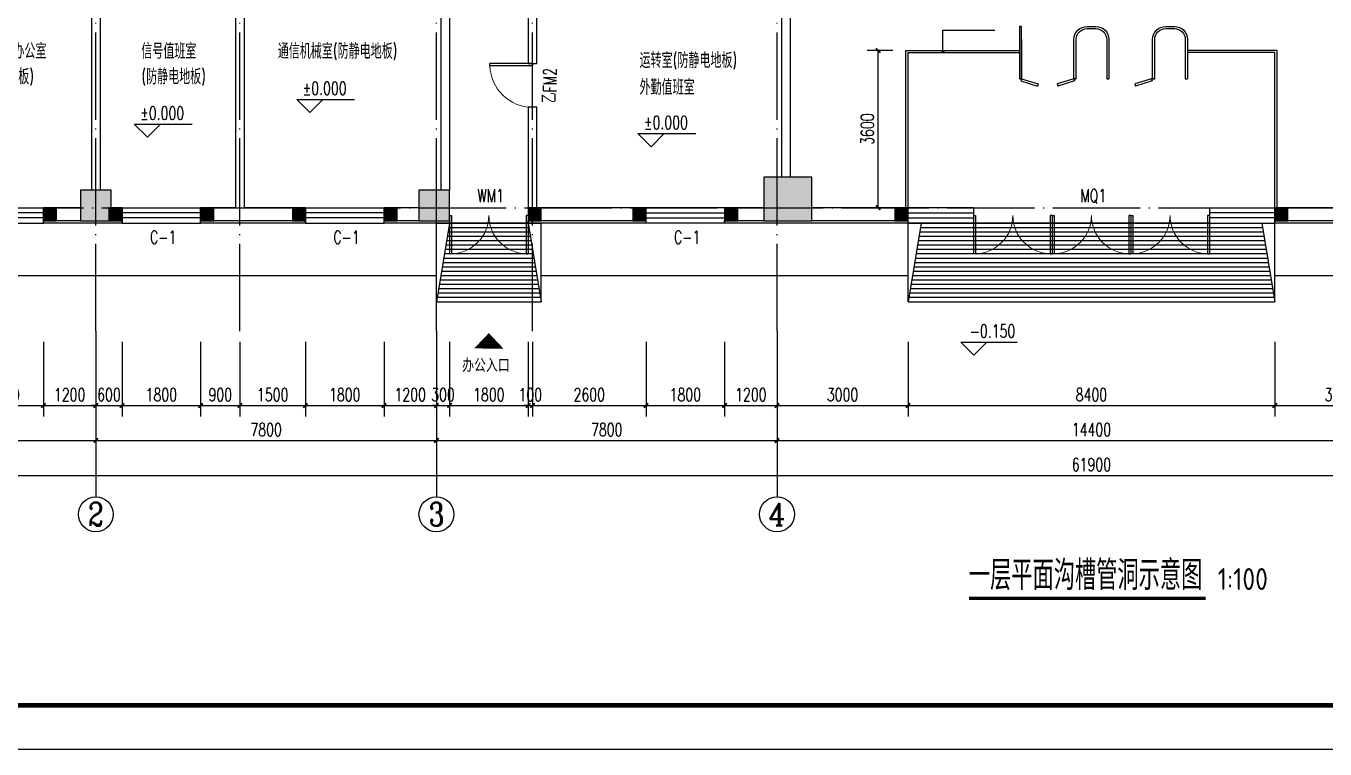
# Model space of a CAD drawing. Extents: x 63793 to 231107, y 20849 to 337643.
# Drawn here: x 149199 to 178948, y 252050 to 268599 of the extents above; entities that cross this region are included whole.
import ezdxf
from ezdxf.enums import TextEntityAlignment as Align

# ---------------------------------------------------------------- set-up
doc = ezdxf.new("R2010")
doc.units = 0
doc.header["$LTSCALE"] = 1000
doc.header["$MEASUREMENT"] = 0
doc.linetypes.add('DASH', pattern=[0.35, 0.25, -0.1])
doc.linetypes.add('DOTE', pattern=[2.42, 2, -0.2, 0.02, -0.2])
for name, color, linetype in [('AXIS', 3, 'Continuous'), ('AXIS_TEXT', 7, 'Continuous'), ('COLUMN', 2, 'Continuous'), ('DIM_ELEV', 3, 'Continuous'), ('DIM_LEAD', 3, 'Continuous'), ('DIM_SYMB', 3, 'Continuous'), ('DOTE', 1, 'DOTE'), ('HX', 1, 'Continuous'), ('PUB_DIM', 3, 'Continuous'), ('PUB_HATCH', 8, 'Continuous'), ('PUB_TEXT', 7, 'Continuous'), ('PUB_TITLE', 4, 'Continuous'), ('SURFACE', 6, 'Continuous'), ('WALL', 2, 'Continuous'), ('WINDOW', 4, 'Continuous'), ('WINDOW_TEXT', 7, 'Continuous')]:
    doc.layers.add(name, color=color, linetype=linetype)
doc.styles.add('_TCH_AXIS', font='COMPLEX', dxfattribs={"bigfont": 'GBCBIG'})
doc.styles.add('_TCH_DIM', font='SIMPLEX', dxfattribs={"bigfont": 'GBCBIG'})
doc.styles.add('_TCH_DIM_T3', font='SIMPLEX', dxfattribs={"width": 0.705882, "bigfont": 'GBCBIG'})
doc.styles.add('_TCH_WINDOW', font='SIMPLEX', dxfattribs={"height": 3.5, "bigfont": 'GBCBIG'})
doc.styles.add('COMPLEX', font='COMPLEX')
doc.styles.get("Standard").update_dxf_attribs({"font": 'gbenor.shx', "bigfont": 'gbcbig.shx'})
doc.styles.add('TXT', font='SimSun.ttf', dxfattribs={"width": 0.75})
doc.dimstyles.new('_TCH_ARCH&&100', dxfattribs={"dimtxt": 297.5, "dimasz": 100, "dimexe": 250, "dimexo": 300, "dimgap": 100, "dimtad": 1, "dimdec": 0, "dimzin": 0, "dimdsep": 46, "dimtxsty": '_TCH_DIM_T3', "dimblk": 'ARCHTICK', "dimcen": 0.09, "dimclrt": 7, "dimazin": 2, "dimtfac": 1, "dimtdec": 0, "dimtix": 1, "dimtmove": 2, "dimatfit": 3, "dimfxl": 0, "dimtolj": 1, "dimtzin": 0, "dimarcsym": 0})

# ---------------------------------------------------------------- blocks, each defined once
blk = doc.blocks.new('A$C3B206A9B')
at = {"layer": 'HX'}
blk.add_lwpolyline([(597, 0, 0, 1200, 0), (600, 631, 1200, 1200, 0)], format="xyseb", dxfattribs=at)
blk = doc.blocks.new('_ArchTick')
at = {"color": 0, "linetype": 'ByBlock', "const_width": 0.4}
blk.add_lwpolyline([(-0.5, -0.5), (0.5, 0.5)], dxfattribs=at)
blk = doc.blocks.new('*D1626')
at = {"layer": 'Defpoints', "color": 0, "transparency": 16777216}
for p in [(168716, 268039), (169349, 268039), (169349, 264439)]:
    blk.add_point(p, dxfattribs=at)
at = {"layer": 'PUB_DIM', "color": 0, "lineweight": -2, "transparency": 16777216}
for p, q in [((169049, 268039), (168466, 268039)), ((168716, 264439), (168716, 268039)), ((169049, 264439), (168466, 264439))]:
    blk.add_line(p, q, dxfattribs=at)
at = {"layer": 'PUB_DIM', "color": 0, "lineweight": -2, "transparency": 16777216, "xscale": 100, "yscale": 100, "zscale": 100}
for p, rotation in [((168716, 268039), 90), ((168716, 264439), 270)]:
    blk.add_blockref('_ArchTick', p, dxfattribs=dict(at, rotation=rotation))
at = {"layer": 'PUB_DIM', "color": 7, "transparency": 16777216, "insert": (168467, 266239), "char_height": 297.5, "attachment_point": 5, "rotation": 90, "style": '_TCH_DIM_T3'}
blk.add_mtext('\\A1;3600', dxfattribs=at)
blk = doc.blocks.new('*D232')
at = {"layer": 'Defpoints', "color": 0, "transparency": 16777216}
for p in [(177799, 261667), (180799, 261667), (180799, 259913)]:
    blk.add_point(p, dxfattribs=at)
at = {"layer": 'PUB_DIM', "color": 0, "lineweight": -2, "transparency": 16777216}
for p, q in [((177799, 261367), (177799, 259663)), ((180799, 261367), (180799, 259663)), ((177799, 259913), (180799, 259913))]:
    blk.add_line(p, q, dxfattribs=at)
at = {"layer": 'PUB_DIM', "color": 0, "lineweight": -2, "transparency": 16777216, "xscale": 100, "yscale": 100, "zscale": 100, "rotation": 180}
blk.add_blockref('_ArchTick', (177799, 259913), dxfattribs=at)
at = {"layer": 'PUB_DIM', "color": 0, "lineweight": -2, "transparency": 16777216, "xscale": 100, "yscale": 100, "zscale": 100}
blk.add_blockref('_ArchTick', (180799, 259913), dxfattribs=at)
at = {"layer": 'PUB_DIM', "color": 7, "transparency": 16777216, "insert": (179299, 260161), "char_height": 297.5, "attachment_point": 5, "style": '_TCH_DIM_T3'}
blk.add_mtext('\\A1;3000', dxfattribs=at)
blk = doc.blocks.new('*D233')
at = {"layer": 'Defpoints', "color": 0, "transparency": 16777216}
for p in [(169399, 261667), (177799, 261667), (177799, 259913)]:
    blk.add_point(p, dxfattribs=at)
at = {"layer": 'PUB_DIM', "color": 0, "lineweight": -2, "transparency": 16777216}
for p, q in [((169399, 261367), (169399, 259663)), ((177799, 261367), (177799, 259663)), ((169399, 259913), (177799, 259913))]:
    blk.add_line(p, q, dxfattribs=at)
at = {"layer": 'PUB_DIM', "color": 0, "lineweight": -2, "transparency": 16777216, "xscale": 100, "yscale": 100, "zscale": 100, "rotation": 180}
blk.add_blockref('_ArchTick', (169399, 259913), dxfattribs=at)
at = {"layer": 'PUB_DIM', "color": 0, "lineweight": -2, "transparency": 16777216, "xscale": 100, "yscale": 100, "zscale": 100}
blk.add_blockref('_ArchTick', (177799, 259913), dxfattribs=at)
at = {"layer": 'PUB_DIM', "color": 7, "transparency": 16777216, "insert": (173599, 260161), "char_height": 297.5, "attachment_point": 5, "style": '_TCH_DIM_T3'}
blk.add_mtext('\\A1;8400', dxfattribs=at)
blk = doc.blocks.new('*D234')
at = {"layer": 'Defpoints', "color": 0, "transparency": 16777216}
for p in [(166399, 261667), (169399, 261667), (169399, 259913)]:
    blk.add_point(p, dxfattribs=at)
at = {"layer": 'PUB_DIM', "color": 0, "lineweight": -2, "transparency": 16777216}
for p, q in [((166399, 261367), (166399, 259663)), ((169399, 261367), (169399, 259663)), ((166399, 259913), (169399, 259913))]:
    blk.add_line(p, q, dxfattribs=at)
at = {"layer": 'PUB_DIM', "color": 0, "lineweight": -2, "transparency": 16777216, "xscale": 100, "yscale": 100, "zscale": 100, "rotation": 180}
blk.add_blockref('_ArchTick', (166399, 259913), dxfattribs=at)
at = {"layer": 'PUB_DIM', "color": 0, "lineweight": -2, "transparency": 16777216, "xscale": 100, "yscale": 100, "zscale": 100}
blk.add_blockref('_ArchTick', (169399, 259913), dxfattribs=at)
at = {"layer": 'PUB_DIM', "color": 7, "transparency": 16777216, "insert": (167899, 260161), "char_height": 297.5, "attachment_point": 5, "style": '_TCH_DIM_T3'}
blk.add_mtext('\\A1;3000', dxfattribs=at)
blk = doc.blocks.new('*D235')
at = {"layer": 'Defpoints', "color": 0, "transparency": 16777216}
for p in [(165199, 261667), (166399, 261667), (166399, 259913)]:
    blk.add_point(p, dxfattribs=at)
at = {"layer": 'PUB_DIM', "color": 0, "lineweight": -2, "transparency": 16777216}
for p, q in [((165199, 261367), (165199, 259663)), ((166399, 261367), (166399, 259663)), ((165199, 259913), (166399, 259913))]:
    blk.add_line(p, q, dxfattribs=at)
at = {"layer": 'PUB_DIM', "color": 0, "lineweight": -2, "transparency": 16777216, "xscale": 100, "yscale": 100, "zscale": 100, "rotation": 180}
blk.add_blockref('_ArchTick', (165199, 259913), dxfattribs=at)
at = {"layer": 'PUB_DIM', "color": 0, "lineweight": -2, "transparency": 16777216, "xscale": 100, "yscale": 100, "zscale": 100}
blk.add_blockref('_ArchTick', (166399, 259913), dxfattribs=at)
at = {"layer": 'PUB_DIM', "color": 7, "transparency": 16777216, "insert": (165799, 260161), "char_height": 297.5, "attachment_point": 5, "style": '_TCH_DIM_T3'}
blk.add_mtext('\\A1;1200', dxfattribs=at)
blk = doc.blocks.new('*D236')
at = {"layer": 'Defpoints', "color": 0, "transparency": 16777216}
for p in [(163399, 261667), (165199, 261667), (165199, 259913)]:
    blk.add_point(p, dxfattribs=at)
at = {"layer": 'PUB_DIM', "color": 0, "lineweight": -2, "transparency": 16777216}
for p, q in [((163399, 261367), (163399, 259663)), ((165199, 261367), (165199, 259663)), ((163399, 259913), (165199, 259913))]:
    blk.add_line(p, q, dxfattribs=at)
at = {"layer": 'PUB_DIM', "color": 0, "lineweight": -2, "transparency": 16777216, "xscale": 100, "yscale": 100, "zscale": 100, "rotation": 180}
blk.add_blockref('_ArchTick', (163399, 259913), dxfattribs=at)
at = {"layer": 'PUB_DIM', "color": 0, "lineweight": -2, "transparency": 16777216, "xscale": 100, "yscale": 100, "zscale": 100}
blk.add_blockref('_ArchTick', (165199, 259913), dxfattribs=at)
at = {"layer": 'PUB_DIM', "color": 7, "transparency": 16777216, "insert": (164299, 260161), "char_height": 297.5, "attachment_point": 5, "style": '_TCH_DIM_T3'}
blk.add_mtext('\\A1;1800', dxfattribs=at)
blk = doc.blocks.new('*D237')
at = {"layer": 'Defpoints', "color": 0, "transparency": 16777216}
for p in [(160799, 261667), (163399, 261667), (163399, 259913)]:
    blk.add_point(p, dxfattribs=at)
at = {"layer": 'PUB_DIM', "color": 0, "lineweight": -2, "transparency": 16777216}
for p, q in [((160799, 261367), (160799, 259663)), ((163399, 261367), (163399, 259663)), ((160799, 259913), (163399, 259913))]:
    blk.add_line(p, q, dxfattribs=at)
at = {"layer": 'PUB_DIM', "color": 0, "lineweight": -2, "transparency": 16777216, "xscale": 100, "yscale": 100, "zscale": 100, "rotation": 180}
blk.add_blockref('_ArchTick', (160799, 259913), dxfattribs=at)
at = {"layer": 'PUB_DIM', "color": 0, "lineweight": -2, "transparency": 16777216, "xscale": 100, "yscale": 100, "zscale": 100}
blk.add_blockref('_ArchTick', (163399, 259913), dxfattribs=at)
at = {"layer": 'PUB_DIM', "color": 7, "transparency": 16777216, "insert": (162099, 260161), "char_height": 297.5, "attachment_point": 5, "style": '_TCH_DIM_T3'}
blk.add_mtext('\\A1;2600', dxfattribs=at)
blk = doc.blocks.new('*D238')
at = {"layer": 'Defpoints', "color": 0, "transparency": 16777216}
for p in [(160699, 261667), (160799, 261667), (160799, 259913)]:
    blk.add_point(p, dxfattribs=at)
at = {"layer": 'PUB_DIM', "color": 0, "lineweight": -2, "transparency": 16777216}
for p, q in [((160699, 261367), (160699, 259663)), ((160799, 261367), (160799, 259663)), ((160699, 259913), (160599, 259913)), ((160699, 259913), (160799, 259913)), ((160799, 259913), (160899, 259913))]:
    blk.add_line(p, q, dxfattribs=at)
at = {"layer": 'PUB_DIM', "color": 0, "lineweight": -2, "transparency": 16777216, "xscale": 100, "yscale": 100, "zscale": 100}
blk.add_blockref('_ArchTick', (160699, 259913), dxfattribs=at)
at = {"layer": 'PUB_DIM', "color": 0, "lineweight": -2, "transparency": 16777216, "xscale": 100, "yscale": 100, "zscale": 100, "rotation": 180}
blk.add_blockref('_ArchTick', (160799, 259913), dxfattribs=at)
at = {"layer": 'PUB_DIM', "color": 7, "transparency": 16777216, "insert": (160749, 260161), "char_height": 297.5, "attachment_point": 5, "style": '_TCH_DIM_T3'}
blk.add_mtext('\\A1;100', dxfattribs=at)
blk = doc.blocks.new('*D239')
at = {"layer": 'Defpoints', "color": 0, "transparency": 16777216}
for p in [(158899, 261667), (160699, 261667), (160699, 259913)]:
    blk.add_point(p, dxfattribs=at)
at = {"layer": 'PUB_DIM', "color": 0, "lineweight": -2, "transparency": 16777216}
for p, q in [((158899, 261367), (158899, 259663)), ((160699, 261367), (160699, 259663)), ((158899, 259913), (160699, 259913))]:
    blk.add_line(p, q, dxfattribs=at)
at = {"layer": 'PUB_DIM', "color": 0, "lineweight": -2, "transparency": 16777216, "xscale": 100, "yscale": 100, "zscale": 100, "rotation": 180}
blk.add_blockref('_ArchTick', (158899, 259913), dxfattribs=at)
at = {"layer": 'PUB_DIM', "color": 0, "lineweight": -2, "transparency": 16777216, "xscale": 100, "yscale": 100, "zscale": 100}
blk.add_blockref('_ArchTick', (160699, 259913), dxfattribs=at)
at = {"layer": 'PUB_DIM', "color": 7, "transparency": 16777216, "insert": (159799, 260161), "char_height": 297.5, "attachment_point": 5, "style": '_TCH_DIM_T3'}
blk.add_mtext('\\A1;1800', dxfattribs=at)
blk = doc.blocks.new('*D240')
at = {"layer": 'Defpoints', "color": 0, "transparency": 16777216}
for p in [(158599, 261667), (158899, 261667), (158899, 259913)]:
    blk.add_point(p, dxfattribs=at)
at = {"layer": 'PUB_DIM', "color": 0, "lineweight": -2, "transparency": 16777216}
for p, q in [((158599, 261367), (158599, 259663)), ((158899, 261367), (158899, 259663)), ((158599, 259913), (158499, 259913)), ((158599, 259913), (158899, 259913)), ((158899, 259913), (158999, 259913))]:
    blk.add_line(p, q, dxfattribs=at)
at = {"layer": 'PUB_DIM', "color": 0, "lineweight": -2, "transparency": 16777216, "xscale": 100, "yscale": 100, "zscale": 100}
blk.add_blockref('_ArchTick', (158599, 259913), dxfattribs=at)
at = {"layer": 'PUB_DIM', "color": 0, "lineweight": -2, "transparency": 16777216, "xscale": 100, "yscale": 100, "zscale": 100, "rotation": 180}
blk.add_blockref('_ArchTick', (158899, 259913), dxfattribs=at)
at = {"layer": 'PUB_DIM', "color": 7, "transparency": 16777216, "insert": (158749, 260161), "char_height": 297.5, "attachment_point": 5, "style": '_TCH_DIM_T3'}
blk.add_mtext('\\A1;300', dxfattribs=at)
blk = doc.blocks.new('*D241')
at = {"layer": 'Defpoints', "color": 0, "transparency": 16777216}
for p in [(157399, 261667), (158599, 261667), (158599, 259913)]:
    blk.add_point(p, dxfattribs=at)
at = {"layer": 'PUB_DIM', "color": 0, "lineweight": -2, "transparency": 16777216}
for p, q in [((157399, 261367), (157399, 259663)), ((158599, 261367), (158599, 259663)), ((157399, 259913), (158599, 259913))]:
    blk.add_line(p, q, dxfattribs=at)
at = {"layer": 'PUB_DIM', "color": 0, "lineweight": -2, "transparency": 16777216, "xscale": 100, "yscale": 100, "zscale": 100, "rotation": 180}
blk.add_blockref('_ArchTick', (157399, 259913), dxfattribs=at)
at = {"layer": 'PUB_DIM', "color": 0, "lineweight": -2, "transparency": 16777216, "xscale": 100, "yscale": 100, "zscale": 100}
blk.add_blockref('_ArchTick', (158599, 259913), dxfattribs=at)
at = {"layer": 'PUB_DIM', "color": 7, "transparency": 16777216, "insert": (157999, 260161), "char_height": 297.5, "attachment_point": 5, "style": '_TCH_DIM_T3'}
blk.add_mtext('\\A1;1200', dxfattribs=at)
blk = doc.blocks.new('*D242')
at = {"layer": 'Defpoints', "color": 0, "transparency": 16777216}
for p in [(155599, 261667), (157399, 261667), (157399, 259913)]:
    blk.add_point(p, dxfattribs=at)
at = {"layer": 'PUB_DIM', "color": 0, "lineweight": -2, "transparency": 16777216}
for p, q in [((155599, 261367), (155599, 259663)), ((157399, 261367), (157399, 259663)), ((155599, 259913), (157399, 259913))]:
    blk.add_line(p, q, dxfattribs=at)
at = {"layer": 'PUB_DIM', "color": 0, "lineweight": -2, "transparency": 16777216, "xscale": 100, "yscale": 100, "zscale": 100, "rotation": 180}
blk.add_blockref('_ArchTick', (155599, 259913), dxfattribs=at)
at = {"layer": 'PUB_DIM', "color": 0, "lineweight": -2, "transparency": 16777216, "xscale": 100, "yscale": 100, "zscale": 100}
blk.add_blockref('_ArchTick', (157399, 259913), dxfattribs=at)
at = {"layer": 'PUB_DIM', "color": 7, "transparency": 16777216, "insert": (156499, 260161), "char_height": 297.5, "attachment_point": 5, "style": '_TCH_DIM_T3'}
blk.add_mtext('\\A1;1800', dxfattribs=at)
blk = doc.blocks.new('*D243')
at = {"layer": 'Defpoints', "color": 0, "transparency": 16777216}
for p in [(154099, 261667), (155599, 261667), (155599, 259913)]:
    blk.add_point(p, dxfattribs=at)
at = {"layer": 'PUB_DIM', "color": 0, "lineweight": -2, "transparency": 16777216}
for p, q in [((154099, 261367), (154099, 259663)), ((155599, 261367), (155599, 259663)), ((154099, 259913), (155599, 259913))]:
    blk.add_line(p, q, dxfattribs=at)
at = {"layer": 'PUB_DIM', "color": 0, "lineweight": -2, "transparency": 16777216, "xscale": 100, "yscale": 100, "zscale": 100, "rotation": 180}
blk.add_blockref('_ArchTick', (154099, 259913), dxfattribs=at)
at = {"layer": 'PUB_DIM', "color": 0, "lineweight": -2, "transparency": 16777216, "xscale": 100, "yscale": 100, "zscale": 100}
blk.add_blockref('_ArchTick', (155599, 259913), dxfattribs=at)
at = {"layer": 'PUB_DIM', "color": 7, "transparency": 16777216, "insert": (154849, 260161), "char_height": 297.5, "attachment_point": 5, "style": '_TCH_DIM_T3'}
blk.add_mtext('\\A1;1500', dxfattribs=at)
blk = doc.blocks.new('*D244')
at = {"layer": 'Defpoints', "color": 0, "transparency": 16777216}
for p in [(153199, 261667), (154099, 261667), (154099, 259913)]:
    blk.add_point(p, dxfattribs=at)
at = {"layer": 'PUB_DIM', "color": 0, "lineweight": -2, "transparency": 16777216}
for p, q in [((153199, 261367), (153199, 259663)), ((154099, 261367), (154099, 259663)), ((153199, 259913), (154099, 259913))]:
    blk.add_line(p, q, dxfattribs=at)
at = {"layer": 'PUB_DIM', "color": 0, "lineweight": -2, "transparency": 16777216, "xscale": 100, "yscale": 100, "zscale": 100, "rotation": 180}
blk.add_blockref('_ArchTick', (153199, 259913), dxfattribs=at)
at = {"layer": 'PUB_DIM', "color": 0, "lineweight": -2, "transparency": 16777216, "xscale": 100, "yscale": 100, "zscale": 100}
blk.add_blockref('_ArchTick', (154099, 259913), dxfattribs=at)
at = {"layer": 'PUB_DIM', "color": 7, "transparency": 16777216, "insert": (153649, 260161), "char_height": 297.5, "attachment_point": 5, "style": '_TCH_DIM_T3'}
blk.add_mtext('\\A1;900', dxfattribs=at)
blk = doc.blocks.new('*D245')
at = {"layer": 'Defpoints', "color": 0, "transparency": 16777216}
for p in [(151399, 261667), (153199, 261667), (153199, 259913)]:
    blk.add_point(p, dxfattribs=at)
at = {"layer": 'PUB_DIM', "color": 0, "lineweight": -2, "transparency": 16777216}
for p, q in [((151399, 261367), (151399, 259663)), ((153199, 261367), (153199, 259663)), ((151399, 259913), (153199, 259913))]:
    blk.add_line(p, q, dxfattribs=at)
at = {"layer": 'PUB_DIM', "color": 0, "lineweight": -2, "transparency": 16777216, "xscale": 100, "yscale": 100, "zscale": 100, "rotation": 180}
blk.add_blockref('_ArchTick', (151399, 259913), dxfattribs=at)
at = {"layer": 'PUB_DIM', "color": 0, "lineweight": -2, "transparency": 16777216, "xscale": 100, "yscale": 100, "zscale": 100}
blk.add_blockref('_ArchTick', (153199, 259913), dxfattribs=at)
at = {"layer": 'PUB_DIM', "color": 7, "transparency": 16777216, "insert": (152299, 260161), "char_height": 297.5, "attachment_point": 5, "style": '_TCH_DIM_T3'}
blk.add_mtext('\\A1;1800', dxfattribs=at)
blk = doc.blocks.new('*D246')
at = {"layer": 'Defpoints', "color": 0, "transparency": 16777216}
for p in [(150799, 261667), (151399, 261667), (151399, 259913)]:
    blk.add_point(p, dxfattribs=at)
at = {"layer": 'PUB_DIM', "color": 0, "lineweight": -2, "transparency": 16777216}
for p, q in [((150799, 261367), (150799, 259663)), ((151399, 261367), (151399, 259663)), ((150799, 259913), (150699, 259913)), ((150799, 259913), (151399, 259913)), ((151399, 259913), (151499, 259913))]:
    blk.add_line(p, q, dxfattribs=at)
at = {"layer": 'PUB_DIM', "color": 0, "lineweight": -2, "transparency": 16777216, "xscale": 100, "yscale": 100, "zscale": 100}
blk.add_blockref('_ArchTick', (150799, 259913), dxfattribs=at)
at = {"layer": 'PUB_DIM', "color": 0, "lineweight": -2, "transparency": 16777216, "xscale": 100, "yscale": 100, "zscale": 100, "rotation": 180}
blk.add_blockref('_ArchTick', (151399, 259913), dxfattribs=at)
at = {"layer": 'PUB_DIM', "color": 7, "transparency": 16777216, "insert": (151099, 260161), "char_height": 297.5, "attachment_point": 5, "style": '_TCH_DIM_T3'}
blk.add_mtext('\\A1;600', dxfattribs=at)
blk = doc.blocks.new('*D247')
at = {"layer": 'Defpoints', "color": 0, "transparency": 16777216}
for p in [(149599, 261667), (150799, 261667), (150799, 259913)]:
    blk.add_point(p, dxfattribs=at)
at = {"layer": 'PUB_DIM', "color": 0, "lineweight": -2, "transparency": 16777216}
for p, q in [((149599, 261367), (149599, 259663)), ((150799, 261367), (150799, 259663)), ((149599, 259913), (150799, 259913))]:
    blk.add_line(p, q, dxfattribs=at)
at = {"layer": 'PUB_DIM', "color": 0, "lineweight": -2, "transparency": 16777216, "xscale": 100, "yscale": 100, "zscale": 100, "rotation": 180}
blk.add_blockref('_ArchTick', (149599, 259913), dxfattribs=at)
at = {"layer": 'PUB_DIM', "color": 0, "lineweight": -2, "transparency": 16777216, "xscale": 100, "yscale": 100, "zscale": 100}
blk.add_blockref('_ArchTick', (150799, 259913), dxfattribs=at)
at = {"layer": 'PUB_DIM', "color": 7, "transparency": 16777216, "insert": (150199, 260161), "char_height": 297.5, "attachment_point": 5, "style": '_TCH_DIM_T3'}
blk.add_mtext('\\A1;1200', dxfattribs=at)
blk = doc.blocks.new('*D248')
at = {"layer": 'Defpoints', "color": 0, "transparency": 16777216}
for p in [(147799, 261667), (149599, 261667), (149599, 259913)]:
    blk.add_point(p, dxfattribs=at)
at = {"layer": 'PUB_DIM', "color": 0, "lineweight": -2, "transparency": 16777216}
for p, q in [((147799, 261367), (147799, 259663)), ((149599, 261367), (149599, 259663)), ((147799, 259913), (149599, 259913))]:
    blk.add_line(p, q, dxfattribs=at)
at = {"layer": 'PUB_DIM', "color": 0, "lineweight": -2, "transparency": 16777216, "xscale": 100, "yscale": 100, "zscale": 100, "rotation": 180}
blk.add_blockref('_ArchTick', (147799, 259913), dxfattribs=at)
at = {"layer": 'PUB_DIM', "color": 0, "lineweight": -2, "transparency": 16777216, "xscale": 100, "yscale": 100, "zscale": 100}
blk.add_blockref('_ArchTick', (149599, 259913), dxfattribs=at)
at = {"layer": 'PUB_DIM', "color": 7, "transparency": 16777216, "insert": (148699, 260161), "char_height": 297.5, "attachment_point": 5, "style": '_TCH_DIM_T3'}
blk.add_mtext('\\A1;1800', dxfattribs=at)
blk = doc.blocks.new('*D266')
at = {"layer": 'AXIS', "color": 0, "lineweight": -2, "transparency": 16777216}
for p, q in [((142999, 261313), (142999, 258863)), ((150799, 261313), (150799, 258863)), ((142999, 259113), (150799, 259113))]:
    blk.add_line(p, q, dxfattribs=at)
at = {"layer": 'Defpoints', "color": 0, "transparency": 16777216}
for p in [(142999, 261613), (150799, 261613), (150799, 259113)]:
    blk.add_point(p, dxfattribs=at)
at = {"layer": 'AXIS', "color": 0, "lineweight": -2, "transparency": 16777216, "xscale": 100, "yscale": 100, "zscale": 100, "rotation": 180}
blk.add_blockref('_ArchTick', (142999, 259113), dxfattribs=at)
at = {"layer": 'AXIS', "color": 0, "lineweight": -2, "transparency": 16777216, "xscale": 100, "yscale": 100, "zscale": 100}
blk.add_blockref('_ArchTick', (150799, 259113), dxfattribs=at)
at = {"layer": 'AXIS', "color": 7, "transparency": 16777216, "insert": (146899, 259361), "char_height": 297.5, "attachment_point": 5, "style": '_TCH_DIM_T3'}
blk.add_mtext('\\A1;7800', dxfattribs=at)
blk = doc.blocks.new('*D267')
at = {"layer": 'AXIS', "color": 0, "lineweight": -2, "transparency": 16777216}
for p, q in [((150799, 261313), (150799, 258863)), ((158599, 261313), (158599, 258863)), ((150799, 259113), (158599, 259113))]:
    blk.add_line(p, q, dxfattribs=at)
at = {"layer": 'Defpoints', "color": 0, "transparency": 16777216}
for p in [(150799, 261613), (158599, 261613), (158599, 259113)]:
    blk.add_point(p, dxfattribs=at)
at = {"layer": 'AXIS', "color": 0, "lineweight": -2, "transparency": 16777216, "xscale": 100, "yscale": 100, "zscale": 100, "rotation": 180}
blk.add_blockref('_ArchTick', (150799, 259113), dxfattribs=at)
at = {"layer": 'AXIS', "color": 0, "lineweight": -2, "transparency": 16777216, "xscale": 100, "yscale": 100, "zscale": 100}
blk.add_blockref('_ArchTick', (158599, 259113), dxfattribs=at)
at = {"layer": 'AXIS', "color": 7, "transparency": 16777216, "insert": (154699, 259361), "char_height": 297.5, "attachment_point": 5, "style": '_TCH_DIM_T3'}
blk.add_mtext('\\A1;7800', dxfattribs=at)
blk = doc.blocks.new('*D268')
at = {"layer": 'AXIS', "color": 0, "lineweight": -2, "transparency": 16777216}
for p, q in [((158599, 261313), (158599, 258863)), ((166399, 261313), (166399, 258863)), ((158599, 259113), (166399, 259113))]:
    blk.add_line(p, q, dxfattribs=at)
at = {"layer": 'Defpoints', "color": 0, "transparency": 16777216}
for p in [(158599, 261613), (166399, 261613), (166399, 259113)]:
    blk.add_point(p, dxfattribs=at)
at = {"layer": 'AXIS', "color": 0, "lineweight": -2, "transparency": 16777216, "xscale": 100, "yscale": 100, "zscale": 100, "rotation": 180}
blk.add_blockref('_ArchTick', (158599, 259113), dxfattribs=at)
at = {"layer": 'AXIS', "color": 0, "lineweight": -2, "transparency": 16777216, "xscale": 100, "yscale": 100, "zscale": 100}
blk.add_blockref('_ArchTick', (166399, 259113), dxfattribs=at)
at = {"layer": 'AXIS', "color": 7, "transparency": 16777216, "insert": (162499, 259361), "char_height": 297.5, "attachment_point": 5, "style": '_TCH_DIM_T3'}
blk.add_mtext('\\A1;7800', dxfattribs=at)
blk = doc.blocks.new('*D269')
at = {"layer": 'AXIS', "color": 0, "lineweight": -2, "transparency": 16777216}
for p, q in [((166399, 261313), (166399, 258863)), ((180799, 261313), (180799, 258863)), ((166399, 259113), (180799, 259113))]:
    blk.add_line(p, q, dxfattribs=at)
at = {"layer": 'Defpoints', "color": 0, "transparency": 16777216}
for p in [(166399, 261613), (180799, 261613), (180799, 259113)]:
    blk.add_point(p, dxfattribs=at)
at = {"layer": 'AXIS', "color": 0, "lineweight": -2, "transparency": 16777216, "xscale": 100, "yscale": 100, "zscale": 100, "rotation": 180}
blk.add_blockref('_ArchTick', (166399, 259113), dxfattribs=at)
at = {"layer": 'AXIS', "color": 0, "lineweight": -2, "transparency": 16777216, "xscale": 100, "yscale": 100, "zscale": 100}
blk.add_blockref('_ArchTick', (180799, 259113), dxfattribs=at)
at = {"layer": 'AXIS', "color": 7, "transparency": 16777216, "insert": (173599, 259361), "char_height": 297.5, "attachment_point": 5, "style": '_TCH_DIM_T3'}
blk.add_mtext('\\A1;14400', dxfattribs=at)
blk = doc.blocks.new('*D274')
at = {"layer": 'AXIS', "color": 0, "lineweight": -2, "transparency": 16777216}
for p, q in [((142649, 261313), (142649, 258063)), ((204549, 261313), (204549, 258063)), ((142649, 258313), (204549, 258313))]:
    blk.add_line(p, q, dxfattribs=at)
at = {"layer": 'Defpoints', "color": 0, "transparency": 16777216}
for p in [(142649, 261613), (204549, 261613), (204549, 258313)]:
    blk.add_point(p, dxfattribs=at)
at = {"layer": 'AXIS', "color": 0, "lineweight": -2, "transparency": 16777216, "xscale": 100, "yscale": 100, "zscale": 100, "rotation": 180}
blk.add_blockref('_ArchTick', (142649, 258313), dxfattribs=at)
at = {"layer": 'AXIS', "color": 0, "lineweight": -2, "transparency": 16777216, "xscale": 100, "yscale": 100, "zscale": 100}
blk.add_blockref('_ArchTick', (204549, 258313), dxfattribs=at)
at = {"layer": 'AXIS', "color": 7, "transparency": 16777216, "insert": (173599, 258561), "char_height": 297.5, "attachment_point": 5, "style": '_TCH_DIM_T3'}
blk.add_mtext('\\A1;61900', dxfattribs=at)
blk = doc.blocks.new('$WINLIB2D$00000001')
for p, q in [((-0.5, 0.5), (0.5, 0.5)), ((-0.5, 0.5), (-0.5, -0.5)), ((0.5, -0.5), (0.5, 0.5)), ((0.5, 0.167), (-0.5, 0.167)), ((0.5, -0.167), (-0.5, -0.167)), ((-0.5, -0.5), (0.5, -0.5))]:
    blk.add_line(p, q)
blk = doc.blocks.new('$DorLib2D$00000002')
for p, q in [((-0.5, 0), (-0.5, 0.4875)), ((-0.475, 0.4875), (-0.5, 0.4875)), ((-0.475, 0), (-0.475, 0.4875)), ((0.475, 0), (0.475, 0.4875)), ((0.475, 0.4875), (0.5, 0.4875)), ((0.5, 0), (0.5, 0.4875)), ((-0.5, 0), (-0.475, 0)), ((0.5, 0), (0.475, 0))]:
    blk.add_line(p, q)
at = {"lineweight": 13}
for centre, start, end in [((-0.4875, 0), 0, 88.53072), ((0.4875, 0), 91.46928, 180)]:
    blk.add_arc(centre, 0.4875, start, end, dxfattribs=at)
blk = doc.blocks.new('_FZH')
blk.add_lwpolyline([(-0.5, -0.5), (0.5, -0.5), (0.5, 0.5), (-0.5, 0.5)], close=True)
at = {"layer": 'PUB_HATCH'}
blk.add_solid([(-0.5, -0.5), (0.5, -0.5), (-0.5, 0.5), (0.5, 0.5)], dxfattribs=at)
blk = doc.blocks.new('$DorLib2D$00000001')
for p, q in [((0.45, 0.975), (0.5, 0.975)), ((0.45, 0), (0.45, 0.975)), ((0.5, 0), (0.5, 0.975)), ((0.5, 0), (0.45, 0))]:
    blk.add_line(p, q)
at = {"lineweight": 13}
blk.add_arc((0.475, 0), 0.975, 91.4693, 180, dxfattribs=at)
blk = doc.blocks.new('_AXISO')
blk.add_circle((0, 0), 0.5)
at = {"layer": 'AXIS_TEXT', "style": 'COMPLEX', "width": 1.041667}
blk.add_attdef('A', text='', height=0.56, dxfattribs=at).set_placement((-0.25, -0.28), (0.25, -0.28), align=Align.FIT)

msp = doc.modelspace()

# ---------------------------------------------------------------- linework, layer by layer
at = {"color": 9}
for p, q in [((158599.3, 262288.9), (158599.3, 264088.9)), ((158599.3, 264088.9), (160999.3, 264088.9)), ((158899.3, 264088.9), (158599.3, 262288.9)), ((158865.9, 263888.9), (160732.6, 263888.9)), ((158882.6, 263988.9), (160715.9, 263988.9)), ((160699.3, 264088.9), (160999.3, 262288.9)), ((160999.3, 262288.9), (160999.3, 264088.9)), ((169399.3, 262288.9), (169399.3, 264088.9)), ((169399.3, 264088.9), (177799.3, 264088.9)), ((169699.3, 264088.9), (169399.3, 262288.9)), ((169665.9, 263888.9), (177532.6, 263888.9)), ((169682.6, 263988.9), (177515.9, 263988.9)), ((177499.3, 264088.9), (177799.3, 262288.9)), ((177799.3, 262288.9), (177799.3, 264088.9)), ((158815.9, 263588.9), (160782.6, 263588.9)), ((158832.6, 263688.9), (160765.9, 263688.9)), ((158849.3, 263788.9), (160749.3, 263788.9)), ((169615.9, 263588.9), (177582.6, 263588.9)), ((169632.6, 263688.9), (177565.9, 263688.9)), ((169649.3, 263788.9), (177549.3, 263788.9)), ((158765.9, 263288.9), (160832.6, 263288.9)), ((158782.6, 263388.9), (160815.9, 263388.9)), ((158799.3, 263488.9), (160799.3, 263488.9)), ((169565.9, 263288.9), (177632.6, 263288.9)), ((169582.6, 263388.9), (177615.9, 263388.9)), ((169599.3, 263488.9), (177599.3, 263488.9)), ((158715.9, 262988.9), (160882.6, 262988.9)), ((158732.6, 263088.9), (160865.9, 263088.9)), ((158749.3, 263188.9), (160849.3, 263188.9)), ((169515.9, 262988.9), (177682.6, 262988.9)), ((169532.6, 263088.9), (177665.9, 263088.9)), ((169549.3, 263188.9), (177649.3, 263188.9)), ((158665.9, 262688.9), (160932.6, 262688.9)), ((158682.6, 262788.9), (160915.9, 262788.9)), ((158699.3, 262888.9), (160899.3, 262888.9)), ((169465.9, 262688.9), (177732.6, 262688.9)), ((169482.6, 262788.9), (177715.9, 262788.9)), ((169499.3, 262888.9), (177699.3, 262888.9)), ((158615.9, 262388.9), (160982.6, 262388.9)), ((158632.6, 262488.9), (160965.9, 262488.9)), ((158649.3, 262588.9), (160949.3, 262588.9)), ((169415.9, 262388.9), (177782.6, 262388.9)), ((169432.6, 262488.9), (177765.9, 262488.9)), ((169449.3, 262588.9), (177749.3, 262588.9)), ((158599.3, 262288.9), (160999.3, 262288.9)), ((169399.3, 262288.9), (177799.3, 262288.9))]:
    msp.add_line(p, q, dxfattribs=at)
for points in [[(141449.3, 265638.6), (141449.3, 262888.8), (158599.3, 262888.8)], [(160999.3, 262888.8), (169399.3, 262888.8)], [(177799.3, 262888.8), (188599.3, 262888.8)]]:
    msp.add_lwpolyline(points)
at = {"layer": 'AXIS'}
for p, q in [((150799.3, 261612.7), (150799.3, 257822.6)), ((158599.3, 261612.7), (158599.3, 257822.6)), ((166399.3, 261612.7), (166399.3, 257822.6))]:
    msp.add_line(p, q, dxfattribs=at)
at = {"layer": 'DIM_ELEV'}
for p, q in [((155698.9, 266618.9), (155398.9, 266918.9)), ((155398.9, 266918.9), (156724.3, 266918.9)), ((155698.9, 266618.9), (155998.9, 266918.9)), ((151978.9, 266051), (151678.9, 266351)), ((151678.9, 266351), (153004.3, 266351)), ((151978.9, 266051), (152278.9, 266351)), ((163514.9, 265836.5), (163214.9, 266136.5)), ((163214.9, 266136.5), (164540.2, 266136.5)), ((163514.9, 265836.5), (163814.9, 266136.5)), ((170904.9, 261062.1), (170604.9, 261362.1)), ((170604.9, 261362.1), (171901, 261362.1)), ((170904.9, 261062.1), (171204.9, 261362.1))]:
    msp.add_line(p, q, dxfattribs=at)
at = {"layer": 'DIM_LEAD'}
for p, q in [((170198.3, 268013.6), (170198.3, 268504.4)), ((170198.3, 268504.4), (171387.7, 268504.4))]:
    msp.add_line(p, q, dxfattribs=at)
at = {"layer": 'DIM_LEAD', "const_width": 40}
msp.add_lwpolyline([(170198.3, 267993.6, 1), (170198.3, 268033.6, 1)], format="xyb", close=True, dxfattribs=at)
at = {"layer": 'DIM_SYMB', "const_width": 70}
msp.add_lwpolyline([(170791.7, 255498.6), (176211.5, 255498.6)], dxfattribs=at)
at = {"layer": 'DOTE'}
for p, q in [((150799.3, 261612.7), (150799.3, 287795.5)), ((158599.3, 261612.7), (158599.3, 287795.5)), ((166399.3, 261612.7), (166399.3, 287438.9)), ((154099.3, 261612.7), (154099.3, 280214.9)), ((160799.3, 261612.7), (160799.3, 277223.8)), ((138837, 264438.9), (206199.3, 264438.9))]:
    msp.add_line(p, q, dxfattribs=at)
at = {"layer": 'PUB_TITLE'}
msp.add_lwpolyline([(132027.2, 252050.1), (221227.2, 252050.1), (221227.2, 294050.1), (132027.2, 294050.1)], close=True, dxfattribs=at)
at = {"layer": 'PUB_TITLE', "const_width": 100}
msp.add_lwpolyline([(134527.2, 253050.1), (220227.2, 253050.1), (220227.2, 293050.1), (134527.2, 293050.1)], close=True, dxfattribs=at)
at = {"layer": 'SURFACE'}
for p, q in [((149599.3, 264088.9), (149599.3, 264138.9)), ((149749.3, 264088.9), (149599.3, 264088.9)), ((150799.3, 264088.9), (149749.3, 264088.9)), ((151249.3, 264088.9), (150799.3, 264088.9)), ((151399.3, 264088.9), (151249.3, 264088.9)), ((151399.3, 264088.9), (151399.3, 264138.9)), ((153199.3, 264088.9), (153199.3, 264138.9)), ((153349.3, 264088.9), (153199.3, 264088.9)), ((154099.3, 264088.9), (153349.3, 264088.9)), ((155449.3, 264088.9), (154099.3, 264088.9)), ((155599.3, 264088.9), (155449.3, 264088.9)), ((155599.3, 264088.9), (155599.3, 264138.9)), ((157399.3, 264088.9), (157399.3, 264138.9)), ((157549.3, 264088.9), (157399.3, 264088.9)), ((158899.3, 264088.9), (157549.3, 264088.9)), ((160699.3, 264088.9), (160699.3, 264138.9)), ((160799.3, 264088.9), (160699.3, 264088.9)), ((163249.3, 264088.9), (160799.3, 264088.9)), ((163399.3, 264088.9), (163249.3, 264088.9)), ((163399.3, 264088.9), (163399.3, 264138.9)), ((165199.3, 264088.9), (165199.3, 264138.9)), ((165349.3, 264088.9), (165199.3, 264088.9)), ((166399.3, 264088.9), (165349.3, 264088.9)), ((169249.3, 264088.9), (166399.3, 264088.9)), ((169399.3, 264088.9), (169249.3, 264088.9)), ((169399.3, 264088.9), (169399.3, 264138.9)), ((177799.3, 264088.9), (177799.3, 264138.9)), ((177949.3, 264088.9), (177799.3, 264088.9)), ((180799.3, 264088.9), (177949.3, 264088.9))]:
    msp.add_line(p, q, dxfattribs=at)
at = {"layer": 'WALL'}
for p, q in [((153999.3, 271738.9), (153999.3, 264438.9)), ((154199.3, 271738.9), (154199.3, 264438.9)), ((150699.5, 271238.9), (150699.5, 264839)), ((150899.5, 271238.9), (150899.5, 264839)), ((158699.3, 271238.9), (158699.3, 264839)), ((158899.3, 271238.9), (158899.3, 264839)), ((160699.3, 269838.9), (160699.3, 267738.9)), ((166699.3, 269838.9), (166699.3, 265139)), ((160899.3, 267738.9), (160899.3, 269738.9)), ((166499.3, 269738.9), (166499.3, 265139)), ((160699.3, 267738.9), (160899.3, 267738.9)), ((160899.3, 266738.9), (160699.3, 266738.9)), ((160699.3, 266738.9), (160699.3, 264438.9)), ((160899.3, 264438.9), (160899.3, 266738.9)), ((150449.3, 264438.9), (149899.3, 264438.9)), ((153999.3, 264438.9), (153499.3, 264438.9)), ((155299.3, 264438.9), (154199.3, 264438.9)), ((158199.3, 264438.9), (157699.3, 264438.9)), ((163099.3, 264438.9), (160999.3, 264438.9)), ((166099.3, 264438.9), (165499.3, 264438.9)), ((169099.3, 264438.9), (167199.3, 264438.9)), ((179999.3, 264438.9), (178099.3, 264438.9)), ((150449.3, 264138.9), (149899.3, 264138.9)), ((154099.3, 264138.9), (153499.3, 264138.9)), ((155299.3, 264138.9), (154099.3, 264138.9)), ((158199.3, 264138.9), (157699.3, 264138.9)), ((163099.3, 264138.9), (160999.3, 264138.9)), ((166099.3, 264138.9), (165499.3, 264138.9)), ((169099.3, 264138.9), (167199.3, 264138.9)), ((179999.3, 264138.9), (178099.3, 264138.9))]:
    msp.add_line(p, q, dxfattribs=at)
at = {"layer": 'WINDOW'}
for p, q in [((171949.3, 268288.9), (171949.3, 267388.9)), ((171999.3, 268288.9), (171999.3, 267388.9)), ((160699.3, 264088.9), (158899.3, 264088.9)), ((172699.3, 264088.9), (170899.3, 264088.9)), ((174499.3, 264088.9), (172699.3, 264088.9)), ((176299.3, 264088.9), (174499.3, 264088.9))]:
    msp.add_line(p, q, dxfattribs=at)
msp.add_lwpolyline([(171999.3, 267388.9), (171999.3, 268588.9), (171949.3, 268588.9), (171949.3, 267388.9)], close=True, dxfattribs=at)
for points in [[(173199.3, 267388.9), (173199.3, 268288.9, -0.4142136), (173499.3, 268588.9), (173699.3, 268588.9, -0.4142136), (173999.3, 268288.9), (173999.3, 267388.9)], [(173249.3, 267388.9), (173249.3, 268288.9, -0.4142136), (173499.3, 268538.9), (173699.3, 268538.9, -0.4142136), (173949.3, 268288.9), (173949.3, 267388.9)], [(174999.3, 267388.9), (174999.3, 268288.9, -0.4142136), (175299.3, 268588.9), (175499.3, 268588.9, -0.4142136), (175799.3, 268288.9), (175799.3, 267388.9)], [(175049.3, 267388.9), (175049.3, 268288.9, -0.4142136), (175299.3, 268538.9), (175499.3, 268538.9, -0.4142136), (175749.3, 268288.9), (175749.3, 267388.9)]]:
    msp.add_lwpolyline(points, format="xyb", dxfattribs=at)
for points in [[(169349.3, 264438.9), (169349.3, 268038.9), (171949.3, 268038.9)], [(169399.3, 264438.9), (169399.3, 267988.9), (171949.3, 267988.9)], [(177849.3, 264438.9), (177849.3, 268038.9), (175799.3, 268038.9)], [(177799.3, 264438.9), (177799.3, 267988.9), (175799.3, 267988.9)], [(171949.3, 267388.9), (171999.3, 267388.9)], [(171999.3, 267388.9), (171984.8, 267341.1)], [(171984.8, 267341.1), (172367.6, 267225.1)], [(171999.3, 267388.9), (172382.1, 267272.9)], [(172382.1, 267272.9), (172367.6, 267225.1)], [(173199.3, 267388.9), (172816.5, 267272.9)], [(172816.5, 267272.9), (172831, 267225.1)], [(173213.8, 267341.1), (172831, 267225.1)], [(173249.3, 267388.9), (173199.3, 267388.9)], [(173199.3, 267388.9), (173213.8, 267341.1)], [(173199.3, 267388.9), (173249.3, 267388.9)], [(173949.3, 267388.9), (173999.3, 267388.9)], [(174974.3, 267388.9), (174591.5, 267272.9)], [(174591.5, 267272.9), (174606, 267225.1)], [(174988.8, 267341.1), (174606, 267225.1)], [(175024.3, 267388.9), (174974.3, 267388.9)], [(174974.3, 267388.9), (174988.8, 267341.1)], [(174974.3, 267388.9), (175024.3, 267388.9)], [(174999.3, 267388.9), (175049.3, 267388.9)], [(174999.3, 267388.9), (175049.3, 267388.9)], [(175749.3, 267388.9), (175799.3, 267388.9)]]:
    msp.add_lwpolyline(points, dxfattribs=at)

# ---------------------------------------------------------------- block references
at = {"color": 3, "xscale": 0.5600000000267755, "yscale": 0.5600000000267755, "zscale": 0.5600000000267755, "rotation": 180}
msp.add_blockref('A$C3B206A9B', (160133.5, 261570.1), dxfattribs=at)
at = {"layer": 'AXIS'}
ref = msp.add_blockref('_AXISO', (150799.3, 257422.6), dxfattribs=dict(at, xscale=800, yscale=800, zscale=800))
ref.add_attrib('A', '2', dxfattribs={"layer": 'AXIS_TEXT', "height": 532.5, "style": '_TCH_AXIS'}).set_placement((150621.8, 257156.3), (150976.8, 257156.3), align=Align.FIT)
ref = msp.add_blockref('_AXISO', (158599.3, 257422.6), dxfattribs=dict(at, xscale=800, yscale=800, zscale=800))
ref.add_attrib('A', '3', dxfattribs={"layer": 'AXIS_TEXT', "height": 532.5, "style": '_TCH_AXIS'}).set_placement((158421.8, 257156.3), (158776.8, 257156.3), align=Align.FIT)
ref = msp.add_blockref('_AXISO', (166399.3, 257422.6), dxfattribs=dict(at, xscale=800, yscale=800, zscale=800))
ref.add_attrib('A', '4', dxfattribs={"layer": 'AXIS_TEXT', "height": 509.1, "style": '_TCH_AXIS'}).set_placement((166205.3, 257168), (166593.2, 257168), align=Align.FIT)
at = {"layer": 'COLUMN'}
for p, xscale, yscale, zscale in [((166649.3, 264639), 1100.003051758045, 1000.001525878761, 1000.001525878761), ((150799.3, 264489), 700, 700.0015258788189, 700.0015258788189), ((158549.3, 264489), 699.9969482419547, 700.0015258788189, 700.0015258788189), ((151249.3, 264288.9), 300, 300, 300), ((155449.3, 264288.9), 300, 300, 300), ((163249.3, 264288.9), 300, 300, 300), ((169249.3, 264288.9), 300, 300, 300), ((177949.3, 264288.9), 300, 300, 300)]:
    msp.add_blockref('_FZH', p, dxfattribs=dict(at, xscale=xscale, yscale=yscale, zscale=zscale))
at = {"layer": 'COLUMN', "xscale": 300, "yscale": 300, "zscale": 300, "rotation": 90}
for p in [(149749.3, 264288.9), (153349.3, 264288.9), (157549.3, 264288.9), (160849.3, 264288.9), (165349.3, 264288.9)]:
    msp.add_blockref('_FZH', p, dxfattribs=at)
at = {"layer": 'WINDOW'}
for name, p, xscale, yscale, zscale, rotation in [('$DorLib2D$00000001', (160799.3, 267238.9), -1000, -1000, -1000, 269.9999999999964), ('$WINLIB2D$00000001', (170149.3, 264263.9), 1500, -350, 1500, 180), ('$DorLib2D$00000002', (171799.3, 264263.9), 1800, 1800, 1800, 180), ('$DorLib2D$00000002', (175399.3, 264263.9), 1800, 1800, 1800, 180), ('$WINLIB2D$00000001', (177049.3, 264263.9), -1500, -350, -1500, 180)]:
    msp.add_blockref(name, p, dxfattribs=dict(at, xscale=xscale, yscale=yscale, zscale=zscale, rotation=rotation))
ref = msp.add_blockref('$DorLib2D$00000002', (159799.3, 264263.9), dxfattribs=dict(at, xscale=1800, yscale=1800, zscale=1800, rotation=180))
ref.add_attrib('A', 'WM1', (159534.3, 264565.2), dxfattribs={"layer": 'WINDOW_TEXT', "height": 297.5, "style": '_TCH_WINDOW', "width": 0.705882})
ref = msp.add_blockref('$DorLib2D$00000002', (173599.3, 264263.9), dxfattribs=dict(at, xscale=1800, yscale=1800, zscale=1800, rotation=180))
ref.add_attrib('A', 'MQ1', (173344.3, 264565.2), dxfattribs={"layer": 'WINDOW_TEXT', "height": 297.5, "style": '_TCH_WINDOW', "width": 0.705882})
ref = msp.add_blockref('$WINLIB2D$00000001', (148699.3, 264263.9), dxfattribs=dict(at, xscale=-1800, yscale=-350, zscale=-1800, rotation=180))
ref.add_attrib('A', 'C-1', (148439.3, 263615.2), dxfattribs={"layer": 'WINDOW_TEXT', "height": 297.5, "style": '_TCH_WINDOW', "width": 0.705882})
ref = msp.add_blockref('$WINLIB2D$00000001', (152299.3, 264263.9), dxfattribs=dict(at, xscale=-1800, yscale=-350, zscale=-1800, rotation=180))
ref.add_attrib('A', 'C-1', (152039.3, 263615.2), dxfattribs={"layer": 'WINDOW_TEXT', "height": 297.5, "style": '_TCH_WINDOW', "width": 0.705882})
ref = msp.add_blockref('$WINLIB2D$00000001', (156499.3, 264263.9), dxfattribs=dict(at, xscale=-1800, yscale=-350, zscale=-1800, rotation=180))
ref.add_attrib('A', 'C-1', (156239.3, 263615.2), dxfattribs={"layer": 'WINDOW_TEXT', "height": 297.5, "style": '_TCH_WINDOW', "width": 0.705882})
ref = msp.add_blockref('$WINLIB2D$00000001', (164299.3, 264263.9), dxfattribs=dict(at, xscale=1800, yscale=-350, zscale=1800, rotation=180))
ref.add_attrib('A', 'C-1', (164039.3, 263615.2), dxfattribs={"layer": 'WINDOW_TEXT', "height": 297.5, "style": '_TCH_WINDOW', "width": 0.705882})

# ---------------------------------------------------------------- texts
at = {"linetype": 'DASH', "char_height": 350, "attachment_point": 1}
for s, insert, width in [('信号工区办公室(防静电地板)', (147904.6, 268197.8), 1954.304), ('信号值班室(防静电地板)', (151840.4, 268197.8), 1509.788), ('通信机械室(防静电地板)', (154965.7, 268197.8), 3091.402), ('运转室(防静电地板)', (163251.6, 267987), 2365.353), ('外勤值班室', (163251.6, 267373), 2365.353)]:
    msp.add_mtext(s, dxfattribs=dict(at, insert=insert, width=width))
at = {"layer": 'PUB_TEXT', "style": '_TCH_DIM', "width": 0.705882}
for s, p in [('%%P0.000', (155534.3, 267023.9)), ('%%P0.000', (151814.3, 266456)), ('%%P0.000', (163350.2, 266241.5)), ('-0.150', (170811, 261467.1))]:
    msp.add_text(s, height=297.5, dxfattribs=at).set_placement(p)
at = {"layer": 'PUB_TEXT', "color": 7, "style": 'TXT', "width": 0.75}
msp.add_text('办公入口', height=265.82, dxfattribs=at).set_placement((159187.9, 260708.3))
at = {"layer": 'PUB_TEXT'}
for s, height, p in [('一层平面沟槽管洞示意图', 675.177, (170791.7, 255690.7)), ('1:100', 500, (176491.5, 255690.7))]:
    msp.add_text(s, height=height, dxfattribs=at).set_placement(p)
at = {"layer": 'WINDOW_TEXT', "style": '_TCH_WINDOW', "width": 0.705882}
msp.add_text('FM2', height=297.5, rotation=90, dxfattribs=at).set_placement((161349.3, 267081.8))
at = {"layer": 'WINDOW_TEXT', "style": '_TCH_WINDOW'}
msp.add_text('乙', height=337.6, rotation=90, dxfattribs=at).set_placement((161349.3, 266836.1))

# ---------------------------------------------------------------- dimensions: what is measured, and where the dimension line sits
at = {"layer": 'AXIS'}
for p1, p2, distance, text, picture, middle in [((142649.3, 261612.7), (204549.3, 261612.7), -3300, '61900', '*D274', (173599.3, 258561.4)), ((142999.3, 261612.7), (150799.3, 261612.7), -2500, '7800', '*D266', (146899.3, 259361.4)), ((150799.3, 261612.7), (158599.3, 261612.7), -2500, '7800', '*D267', (154699.3, 259361.4)), ((158599.3, 261612.7), (166399.3, 261612.7), -2500, '7800', '*D268', (162499.3, 259361.4)), ((166399.3, 261612.7), (180799.3, 261612.7), -2500, '14400', '*D269', (173599.3, 259361.4))]:
    dim = msp.add_aligned_dim(p1=p1, p2=p2, distance=distance, text=text, dimstyle='_TCH_ARCH&&100', dxfattribs=at)
    dim.commit()
    dim.dimension.update_dxf_attribs({"geometry": picture, "text_midpoint": middle})
at = {"layer": 'PUB_DIM', "color": 6}
dim = msp.add_aligned_dim(p1=(169349.3, 264438.9), p2=(169349.3, 268038.9), distance=633.3, text='3600', dimstyle='_TCH_ARCH&&100', dxfattribs=at)
dim.commit()
dim.dimension.update_dxf_attribs({"geometry": '*D1626', "text_midpoint": (168467.3, 266238.9)})
at = {"layer": 'PUB_DIM'}
for p1, p2, text, picture, middle in [((147799.3, 261667.1), (149599.3, 261667.1), '1800', '*D248', (148699.3, 260161.4)), ((149599.3, 261667.1), (150799.3, 261667.1), '1200', '*D247', (150199.3, 260161.4)), ((150799.3, 261667.1), (151399.3, 261667.1), '600', '*D246', (151099.3, 260161.4)), ((151399.3, 261667.1), (153199.3, 261667.1), '1800', '*D245', (152299.3, 260161.4)), ((153199.3, 261667.1), (154099.3, 261667.1), '900', '*D244', (153649.3, 260161.4)), ((154099.3, 261667.1), (155599.3, 261667.1), '1500', '*D243', (154849.3, 260161.4)), ((155599.3, 261667.1), (157399.3, 261667.1), '1800', '*D242', (156499.3, 260161.4)), ((157399.3, 261667.1), (158599.3, 261667.1), '1200', '*D241', (157999.3, 260161.4)), ((158599.3, 261667.1), (158899.3, 261667.1), '300', '*D240', (158749.3, 260161.4)), ((158899.3, 261667.1), (160699.3, 261667.1), '1800', '*D239', (159799.3, 260161.4)), ((160699.3, 261667.1), (160799.3, 261667.1), '100', '*D238', (160749.3, 260161.4)), ((160799.3, 261667.1), (163399.3, 261667.1), '2600', '*D237', (162099.3, 260161.4)), ((163399.3, 261667.1), (165199.3, 261667.1), '1800', '*D236', (164299.3, 260161.4)), ((165199.3, 261667.1), (166399.3, 261667.1), '1200', '*D235', (165799.3, 260161.4)), ((166399.3, 261667.1), (169399.3, 261667.1), '3000', '*D234', (167899.3, 260161.4)), ((169399.3, 261667.1), (177799.3, 261667.1), '8400', '*D233', (173599.3, 260161.4)), ((177799.3, 261667.1), (180799.3, 261667.1), '3000', '*D232', (179299.3, 260161.4))]:
    dim = msp.add_aligned_dim(p1=p1, p2=p2, distance=-1754.5, text=text, dimstyle='_TCH_ARCH&&100', dxfattribs=at)
    dim.commit()
    dim.dimension.update_dxf_attribs({"geometry": picture, "text_midpoint": middle})

doc.saveas('drawing.dxf')
